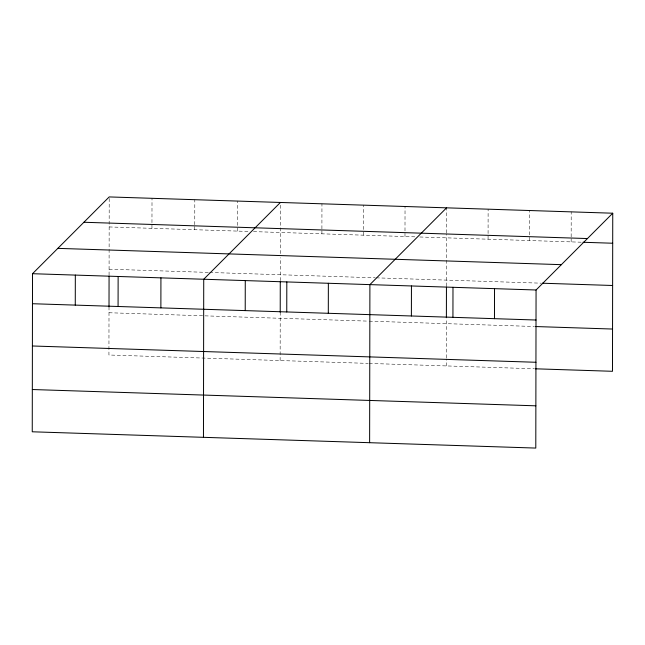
<?xml version="1.0" encoding="UTF-8"?>
<svg xmlns="http://www.w3.org/2000/svg" width="645" height="645" viewBox="0 0 645 645"><rect width="100%" height="100%" fill="white"/><g stroke="black" fill="none" stroke-linecap="round" stroke-linejoin="round"><path stroke-width="0.48" stroke-dasharray="3.23 2.42" d="M109.013 306.802L108.932 355.008L368.166 363.393M109.07 275.141L109.207 196.927M151.954 228.33L152.01 198.305M194.758 229.709L194.766 225.71M194.766 224.71L194.806 199.692M237.562 231.095L237.61 201.079M280.132 360.547L280.22 312.341M280.277 280.68L280.317 257.637M280.325 253.614L280.414 202.466M321.903 233.821L321.911 229.822M321.911 228.822L321.952 203.804M363.441 235.167L363.498 205.15M404.987 236.513L405.036 206.497M446.308 365.917L446.316 358.878M446.316 357.87L446.388 318.711M446.445 286.058L446.534 233.853M446.534 232.853L446.582 208.843M488.072 239.198L488.12 209.182M529.61 240.545L529.666 210.528M571.156 241.891L571.164 237.884M571.164 236.884L571.204 211.874M109.158 226.943L249.502 231.482M253.485 231.611L415.864 236.868M419.822 236.989L582.032 242.238M109.078 269.199L208.617 272.424M209.617 272.456L375.237 277.81M376.228 277.842L541.405 283.187M109.005 312.744L368.239 321.129M369.23 321.162L534.407 326.507M369.158 363.425L534.334 368.771"/><path stroke-width="0.97" d="M32.524 273.706L32.25 431.787L535.793 448.073L536.068 289.992L612.75 213.213L109.207 196.927L32.524 273.706L536.068 289.992M75.272 305.109L75.328 275.092M109.013 306.802L109.07 276.133M118.075 306.488L118.132 276.471M160.879 307.875L160.928 277.858M203.457 437.326L203.731 279.245L280.414 202.466M245.221 310.608L245.269 280.591M280.22 312.341L280.277 281.672M286.759 311.946L286.815 281.93M328.305 313.293L328.361 283.276M369.625 442.704L369.899 284.622L446.582 207.835M411.389 315.977L411.445 285.961M446.388 317.719L446.445 287.041M452.935 317.324L452.984 287.307M494.473 318.67L494.53 288.654M612.75 213.213L612.476 371.294L535.326 368.803M83.898 222.259L587.442 238.553M583.024 242.27L612.702 243.23M57.832 248.365L561.376 264.66M542.397 283.219L612.621 285.493M32.476 303.722L536.019 320.017M535.398 326.539L612.548 329.039M32.403 345.986L535.947 362.272M32.323 389.524L535.866 405.818"/></g></svg>
